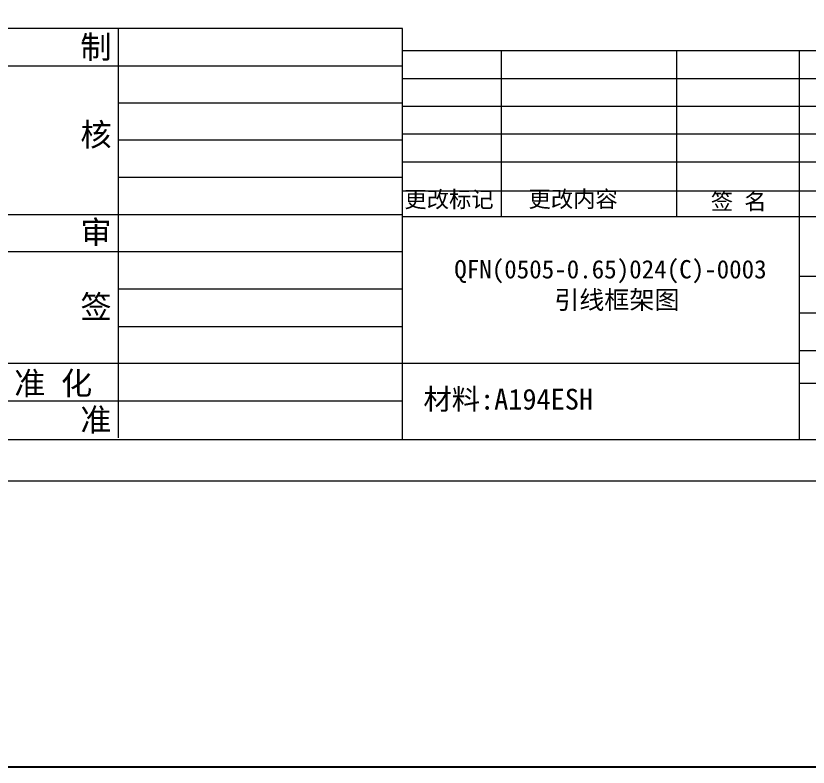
# Model space of a CAD drawing. Extents: x 2505 to 2922, y -308 to -10.
# Drawn here: x 2576.7 to 2662.9, y -308.1 to -226.2 of the extents above; entities that cross this region are included whole.
import ezdxf

# ---------------------------------------------------------------- set-up
doc = ezdxf.new("R2010")
doc.units = 0
doc.header["$LTSCALE"] = 5
doc.header["$MEASUREMENT"] = 0
doc.layers.add('图层1实体', color=7, linetype='CONTINUOUS')
doc.styles.add('宋体', font='')
doc.styles.get('宋体').set_extended_font_data('SimSun')

msp = doc.modelspace()

# ---------------------------------------------------------------- linework, layer by layer
at = {"layer": '图层1实体', "lineweight": 0}
for p, q in [((2618.7931, -227.6381), (2569.4291, -227.6381)), ((2587.8032, -227.6381), (2587.8032, -272.2314)), ((2618.7931, -272.4156), (2618.7931, -227.6381)), ((2618.7931, -230.0287), (2671.8452, -230.0287)), ((2629.5196, -230.0287), (2629.5196, -248.1086)), ((2648.6197, -230.0287), (2648.6197, -248.1086)), ((2661.9838, -230.0287), (2661.9838, -248.1086)), ((2569.4291, -231.6913), (2618.7931, -231.6913)), ((2618.7931, -233.056), (2671.8452, -233.056)), ((2618.7931, -235.7445), (2587.8032, -235.7445)), ((2618.7931, -236.0833), (2671.8452, -236.0833)), ((2618.7931, -239.7978), (2587.8032, -239.7978)), ((2618.7931, -239.1106), (2671.8452, -239.1106)), ((2618.7931, -242.1379), (2671.8452, -242.1379)), ((2618.7931, -243.851), (2587.8032, -243.851)), ((2618.7931, -245.3094), (2671.8452, -245.3094)), ((2618.7931, -247.9042), (2550.0732, -247.9042)), ((2618.7931, -248.1086), (2706.6447, -248.1086)), ((2661.9838, -248.1086), (2661.9838, -272.4156)), ((2618.7931, -251.9575), (2550.0732, -251.9575)), ((2661.9838, -254.6133), (2706.6447, -254.6133)), ((2618.7931, -256.0107), (2587.8032, -256.0107)), ((2661.9838, -258.5875), (2706.6447, -258.5875)), ((2587.8032, -260.0717), (2618.7931, -260.0849)), ((2661.9838, -262.6903), (2706.6447, -262.6903)), ((2661.9838, -264.125), (2550.0732, -264.125)), ((2661.9838, -266.247), (2706.6447, -266.247)), ((2569.4291, -268.1782), (2618.7931, -268.1782))]:
    msp.add_line(p, q, dxfattribs=at)
at = {"layer": '图层1实体'}
msp.add_lwpolyline([(2504.7952, -10.2478), (2921.6878, -10.2478), (2921.6878, -308.0873), (2504.7952, -308.0873)], close=True, dxfattribs=at)
at = {"layer": '图层1实体', "lineweight": 0}
for points in [[(2550.0732, -52.0397), (2712.0369, -52.0397), (2712.0369, -276.948), (2550.0732, -276.948)], [(2569.4291, -56.5995), (2706.6447, -56.5995), (2706.6447, -272.4156), (2569.4291, -272.4156)]]:
    msp.add_lwpolyline(points, close=True, dxfattribs=at)

# ---------------------------------------------------------------- texts
at = {"layer": '图层1实体', "lineweight": 0, "style": '宋体'}
for s, p in [('拟      制', (2570.1302, -230.8872)), ('审      核', (2570.1302, -240.4292)), ('复      审', (2570.1302, -251.0642)), ('会      签', (2570.1302, -259.1785)), ('标 准 化', (2571.3993, -267.5171)), ('批      准', (2570.1178, -271.4987))]:
    msp.add_text(s, height=2.49363, dxfattribs=at).set_placement(p)
at = {"layer": '图层1实体', "lineweight": 0, "attachment_point": 1, "style": '宋体'}
for s, insert, char_height in [('{\\fSimSun|b0|i0|c134|p2;更改标记}', (2618.9818, -245.3417), 1.781163), ('{\\fSimSun|b0|i0|c134|p2;签 名}', (2652.3453, -245.569), 1.781163), ('材料:A194ESH', (2621.0549, -266.8748, 0.0798), 2.26073)]:
    msp.add_mtext(s, dxfattribs=dict(at, insert=insert, char_height=char_height))
for s, insert, char_height, width in [('{\\fSimSun|b0|i0|c134|p2;更改内容}', (2632.5007, -245.3094), 1.781163, 11.022691), ('QFN(0505-0.65)024(C)-0003\\P        引线框架图', (2624.4131, -252.8497, -0.0034), 2, 65.69046)]:
    msp.add_mtext(s, dxfattribs=dict(at, insert=insert, char_height=char_height, width=width))

doc.saveas('drawing.dxf')
